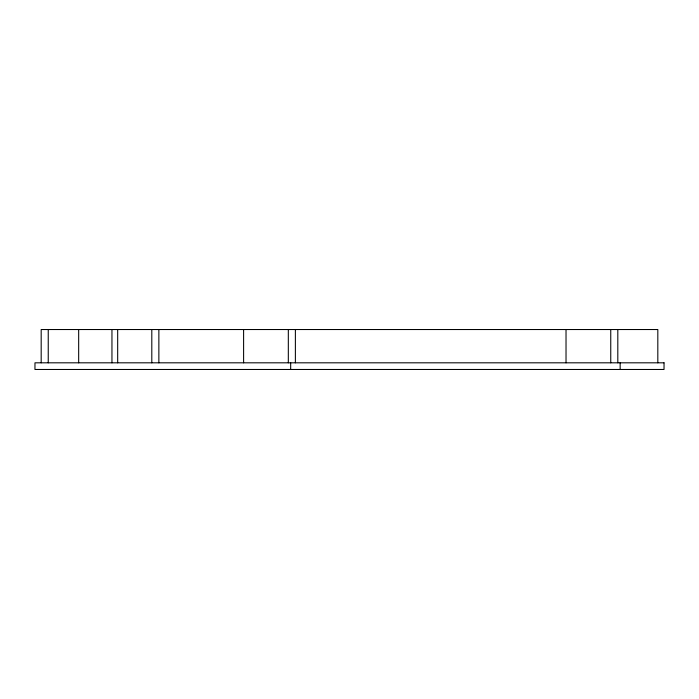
<?xml version="1.0" encoding="UTF-8"?>
<svg xmlns="http://www.w3.org/2000/svg" width="699" height="699" viewBox="0 0 699 699"><rect width="100%" height="100%" fill="white"/><g stroke="black" fill="none" stroke-linecap="round" stroke-linejoin="round"><path stroke-width="1.05" d="M657.82 362.816L657.82 329.526L41.18 329.526L41.18 362.816M620.153 362.816L620.153 369.474M617.811 329.526L617.811 362.816M610.751 329.526L610.751 362.816M566.024 329.526L566.024 362.816M295.38 329.526L295.38 362.816M290.679 362.816L290.679 369.474M288.32 329.526L288.32 362.816M243.602 329.526L243.602 362.816M158.865 329.526L158.865 362.816M151.805 329.526L151.805 362.816M117.677 329.526L117.677 362.816M111.954 329.526L111.954 362.816M78.672 329.526L78.672 362.816M48.24 329.526L48.24 362.816M664.024 362.816L34.976 362.816L34.95 369.474L664.024 369.474L664.05 362.816"/></g></svg>
